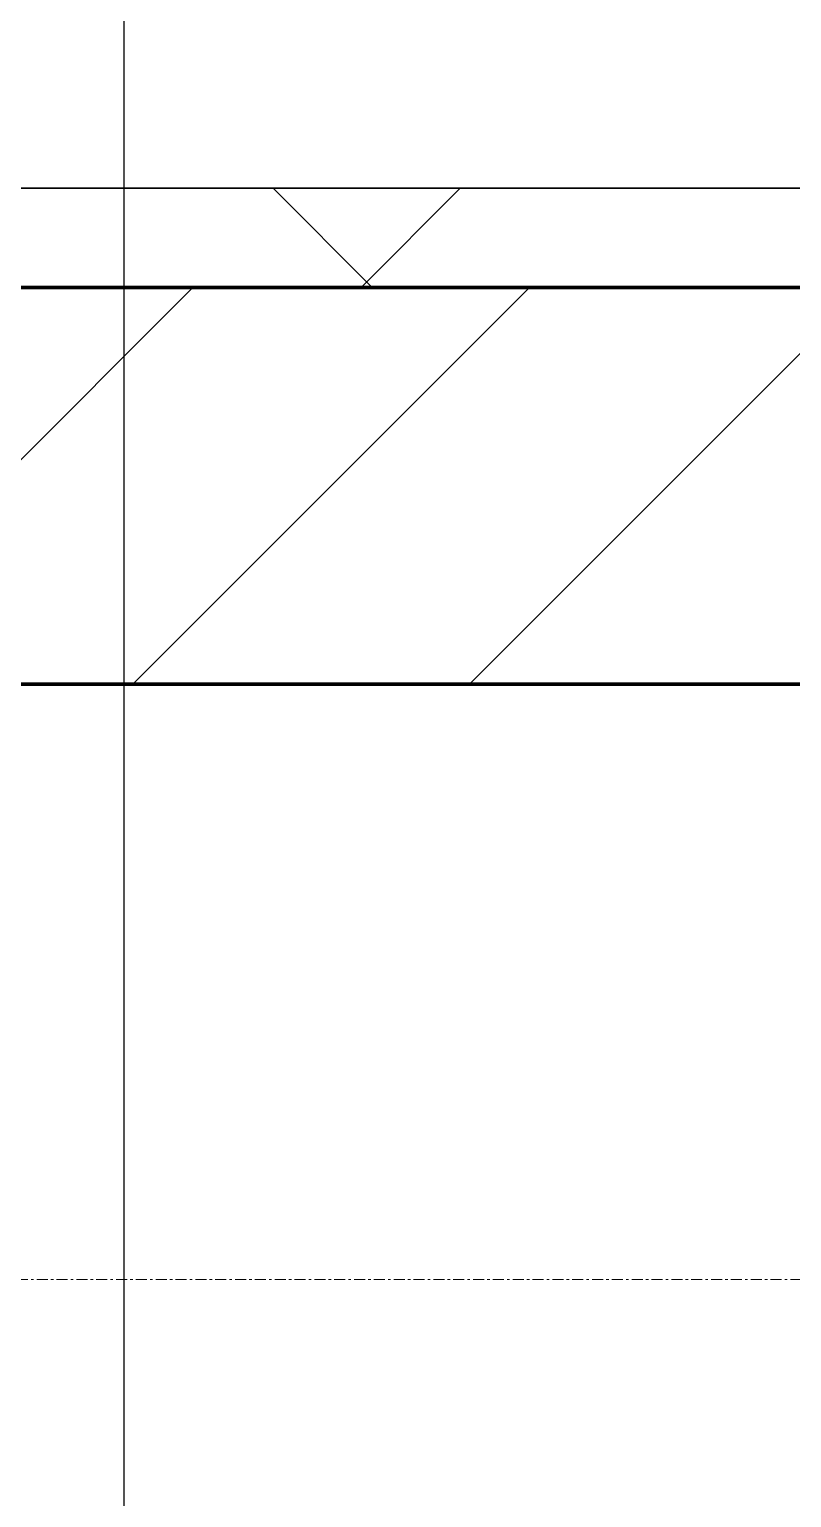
# Model space of a CAD drawing. Header units: millimetres. Extents: x -853432 to -773672, y -18171 to 22484.
# Drawn here: x -806272 to -805887, y -4431 to -3691 of the extents above; entities that cross this region are included whole.
import ezdxf
from ezdxf.xclip import XClip

# ---------------------------------------------------------------- set-up
doc = ezdxf.new("R2010")
doc.units = ezdxf.units.MM
doc.header["$XCLIPFRAME"] = 0
doc.linetypes.add('DPA_Grid _ Level 100', pattern=[10, 5.5, -1.6, 1.3, -1.6])
for name, color, linetype, lineweight in [('A-ANNO-NOTE', 3, 'Continuous', 25), ('A-GLAZ-CURT', 2, 'Continuous', 9), ('A-WALL', 5, 'Continuous', 35), ('A-WALL-FNSH', 2, 'Continuous', 35), ('A-WALL-PATT', 1, 'Continuous', 35), ('S-GRID', 251, 'Continuous', 9)]:
    doc.layers.add(name, color=color, linetype=linetype, lineweight=lineweight)
doc.layers.add('A11_ALU.SOLID SHEET', color=2, linetype='Continuous')

# ---------------------------------------------------------------- blocks, each defined once
blk = doc.blocks.new('*U2464')
at = {"layer": 'S-GRID', "linetype": 'DPA_Grid _ Level 100'}
blk.add_line((57000, -7900), (-16649.52, -7900), dxfattribs=at)
blk = doc.blocks.new('PPLS-PP19_Custom Tile Pattern - Custom Tile Pattern-V134-4251-01 ENLARGED CONCOURSE LEVEL - REFLECTED CEILING PLAN - SHEET 2')
at = {"layer": 'A-GLAZ-CURT'}
for p, q in [((-300, 0), (300, 0)), ((300, 0), (-300, 0)), ((195.99, 0), (213.31, 0)), ((213.31, 0), (195.99, 0)), ((230.06, 0), (265.23, 0)), ((265.73, 0), (300, 0)), ((-300, -50), (300, -50)), ((300, -50), (-300, -50))]:
    blk.add_line(p, q, dxfattribs=at)
for points, knots in [([(300, 0), (286.53, 0), (254.22, 0), (207.11, 0), (177.41, 0), (159.34, 0), (158.33, 0), (158.3, 0)], [-285.253232, -285.253232, -285.253232, -285.253232, -244.693688, -187.987675, -143.776725, -129.632772, -123.352749, -123.352749, -123.352749, -123.352749]), ([(159.07, 0), (159.13, 0), (160.84, 0), (165.21, 0), (174.15, 0), (185.98, 0), (208.82, 0), (219.42, 0), (230.06, 0)], [-115.643202, -115.643202, -115.643202, -115.643202, -114.681583, -87.660824, -65.295536, -41.623857, -24.459831, 0, 0, 0, 0]), ([(247.1, 0), (246.76, 0), (245.04, 0), (238.34, 0), (226.56, 0), (221.1, 0), (200.27, 0), (182.99, 0), (174.27, 0), (169.67, 0), (168.99, 0)], [-9649.085549, -9649.085549, -9649.085549, -9649.085549, -9581.591397, -9406.094246, -9221.510254, -9016.44624, -8717.832359, -8253.978395, -8152.463617, -8069.855175, -8069.855175, -8069.855175, -8069.855175]), ([(215.22, 0), (214.62, 0), (210.55, 0), (203.98, 0), (187.54, 0), (175.3, 0), (169.49, 0)], [-203.825446, -203.825446, -203.825446, -203.825446, -198.527383, -184.406837, -162.427601, -142.916156, -142.916156, -142.916156, -142.916156]), ([(171.51, 0), (176.48, 0), (193.23, 0), (201.73, 0), (208.81, 0), (213.9, 0), (240.33, 0), (258.1, 0), (265.75, 0)], [-7971.819559, -7971.819559, -7971.819559, -7971.819559, -7784.112253, -7606.717214, -7289.299508, -7042.621073, -6582.165592, -6139.08796, -6139.08796, -6139.08796, -6139.08796]), ([(172.07, 0), (177.66, 0), (187.87, 0), (201.08, 0), (207.47, 0), (213.96, 0), (215.11, 0)], [-255.364076, -255.364076, -255.364076, -255.364076, -237.955587, -223.92608, -215.862851, -208.75215, -208.75215, -208.75215, -208.75215]), ([(300, 0), (288.22, 0), (262, 0), (230.43, 0), (219.94, 0), (219.02, 0)], [-12528.858583, -12528.858583, -12528.858583, -12528.858583, -11905.454923, -11162.864862, -10856.732305, -10856.732305, -10856.732305, -10856.732305]), ([(219.9, 0), (220.86, 0), (227.84, 0), (242.06, 0), (246.54, 0), (246.96, 0)], [-10670.940496, -10670.940496, -10670.940496, -10670.940496, -10511.382485, -9925.173265, -9834.877357, -9834.877357, -9834.877357, -9834.877357]), ([(266.56, 0), (267.5, 0), (273.5, 0), (281.71, 0), (291.71, 0), (296.52, 0), (297.86, 0), (298.09, 0)], [-6123.442198, -6123.442198, -6123.442198, -6123.442198, -6068.460911, -5766.029927, -5566.724884, -5280.360606, -5199.253518, -5199.253518, -5199.253518, -5199.253518]), ([(284.76, 0), (284.76, 0), (285.09, 0), (287.47, 0), (293.59, 0), (297.76, 0), (300, 0)], [-4110.630118, -4110.630118, -4110.630118, -4110.630118, -4053.389046, -3959.664717, -3862.421465, -3746.95702, -3746.95702, -3746.95702, -3746.95702]), ([(297.38, 0), (295.84, 0), (291.62, 0), (285.38, 0), (284.87, 0)], [-4803.172655, -4803.172655, -4803.172655, -4803.172655, -4358.271401, -4143.037883, -4143.037883, -4143.037883, -4143.037883])]:
    blk.add_open_spline(points, degree=3, knots=knots, dxfattribs=at)
blk = doc.blocks.new('PPLS-PP19_Custom Tile Pattern - Custom Tile Pattern-V135-4251-01 ENLARGED CONCOURSE LEVEL - REFLECTED CEILING PLAN - SHEET 2')
at = {"layer": 'A-GLAZ-CURT'}
for p, q in [((-300, 0), (300, 0)), ((300, 0), (-300, 0)), ((-293.07, 0), (-275.75, 0)), ((-275.75, 0), (-293.07, 0)), ((-222.32, 0), (-205, 0)), ((-205, 0), (-222.32, 0)), ((-125.17, 0), (-127.13, 0)), ((-300, -50), (300, -50)), ((300, -50), (-300, -50))]:
    blk.add_line(p, q, dxfattribs=at)
at = {"layer": 'A-GLAZ-CURT', "flags": 128}
for points in [[(-300, 0), (-291.56, 0), (-283.3, 0), (-275.2, 0), (-267.26, 0), (-259.45, 0), (-251.77, 0), (-244.2, 0), (-236.74, 0), (-229.36, 0), (-222.06, 0), (-214.83, 0), (-207.71, 0), (-200.76, 0), (-194.02, 0), (-187.54, 0), (-181.38, 0), (-175.58, 0), (-170.25, 0), (-165.64, 0), (-162.01, 0), (-159.53, 0), (-157.46, 0), (-154.52, 0), (-149.42, 0), (-141.84, 0), (-132.81, 0), (-126.08, 0)], [(-196.39, 0), (-202.58, 0), (-209.04, 0), (-215.73, 0), (-222.63, 0), (-229.72, 0), (-236.97, 0), (-244.39, 0), (-251.96, 0), (-259.67, 0), (-267.51, 0), (-275.48, 0), (-283.55, 0), (-291.73, 0), (-300, 0)], [(-128.55, 0), (-134.16, 0), (-140.03, 0), (-145.5, 0), (-150.63, 0), (-155.53, 0), (-160.27, 0), (-164.95, 0), (-169.65, 0), (-174.47, 0), (-179.49, 0), (-184.81, 0), (-190.44, 0), (-196.37, 0)]]:
    blk.add_lwpolyline(points, dxfattribs=at)
at = {"layer": 'A-GLAZ-CURT'}
for points, knots in [([(-300, 0), (-284.65, 0), (-236.57, 0), (-174.61, 0), (-129.95, 0), (-110.8, 0), (-99.5, 0), (-91.46, 0)], [-5323.127839, -5323.127839, -5323.127839, -5323.127839, -4502.809032, -2700.551212, -1002.059161, -460.363443, 0, 0, 0, 0]), ([(-72.93, 0), (-75.51, 0), (-91.45, 0), (-134.08, 0), (-202.69, 0), (-262.56, 0), (-294.48, 0), (-300, 0)], [-19442.345229, -19442.345229, -19442.345229, -19442.345229, -18935.241197, -17136.203329, -15131.813646, -13729.592194, -13439.944408, -13439.944408, -13439.944408, -13439.944408]), ([(-137.88, 0), (-140.56, 0), (-147.66, 0), (-147.69, 0), (-158.72, 0), (-174.02, 0), (-185.59, 0), (-209.77, 0), (-232.01, 0), (-255.22, 0), (-262.59, 0), (-264.9, 0), (-265.4, 0)], [-3187.727384, -3187.727384, -3187.727384, -3187.727384, -2919.378265, -2477.344047, -2237.412286, -2029.680487, -1755.085331, -1400.429864, -858.079193, -543.655514, -208.940337, 0, 0, 0, 0]), ([(-258.6, 0), (-257.91, 0), (-254.26, 0), (-241.25, 0), (-225.99, 0), (-213.1, 0), (-203.89, 0), (-198.61, 0), (-196.39, 0)], [-5722.54675, -5722.54675, -5722.54675, -5722.54675, -5657.471696, -5413.335975, -5017.494783, -4832.723979, -4666.091899, -4541.084195, -4541.084195, -4541.084195, -4541.084195]), ([(-133.82, 0), (-135.51, 0), (-137.8, 0), (-149.31, 0), (-162.01, 0), (-177.91, 0), (-199.46, 0), (-216.65, 0), (-231.26, 0), (-233.46, 0), (-234, 0)], [-2731.647847, -2731.647847, -2731.647847, -2731.647847, -2418.507304, -2308.929706, -2113.765672, -1763.376603, -1422.553702, -978.033455, -846.069444, -682.911962, -682.911962, -682.911962, -682.911962]), ([(-233.49, 0), (-233.44, 0), (-232.38, 0), (-230.74, 0), (-225.3, 0), (-223.63, 0)], [-455.274641, -455.274641, -455.274641, -455.274641, -440.605512, -119.536984, 0, 0, 0, 0]), ([(-223.63, 0), (-219.39, 0), (-210.16, 0), (-201.14, 0), (-197.48, 0)], [-5463.295695, -5463.295695, -5463.295695, -5463.295695, -5161.076232, -4957.434982, -4957.434982, -4957.434982, -4957.434982]), ([(-196.4, 0), (-192.83, 0), (-184.25, 0), (-169.02, 0), (-152.12, 0), (-136.84, 0), (-129.61, 0), (-127.53, 0)], [-4937.25608, -4937.25608, -4937.25608, -4937.25608, -4739.070012, -4465.409639, -4149.119819, -3839.893365, -3647.167523, -3647.167523, -3647.167523, -3647.167523]), ([(-195.9, 0), (-192.68, 0), (-183.52, 0), (-171.77, 0), (-158.7, 0), (-157.22, 0)], [-4531.949775, -4531.949775, -4531.949775, -4531.949775, -4349.945572, -4000.813434, -3840.635403, -3840.635403, -3840.635403, -3840.635403]), ([(-152.35, 0), (-151.03, 0), (-147.71, 0), (-143.57, 0), (-138.62, 0)], [-3494.978217, -3494.978217, -3494.978217, -3494.978217, -3371.022232, -3227.460399, -3227.460399, -3227.460399, -3227.460399]), ([(-127.99, 0), (-130.56, 0), (-137.15, 0), (-147.46, 0), (-150.03, 0), (-150.57, 0)], [-5691.037617, -5691.037617, -5691.037617, -5691.037617, -5508.838257, -5298.784692, -5196.16478, -5196.16478, -5196.16478, -5196.16478]), ([(-150.34, 0), (-150.07, 0), (-147.75, 0), (-142.6, 0), (-127.26, 0), (-107.3, 0), (-90.42, 0), (-75.26, 0), (-68.41, 0), (-65.12, 0), (-63.63, 0)], [-4948.728362, -4948.728362, -4948.728362, -4948.728362, -4883.323924, -4440.880425, -4054.690705, -3793.097032, -3402.597032, -3144.956779, -3050.982048, -2969.237017, -2969.237017, -2969.237017, -2969.237017]), ([(-26.75, 0), (-27.82, 0), (-36.18, 0), (-53.55, 0), (-78.2, 0), (-110.94, 0), (-130.52, 0), (-147.74, 0), (-149.07, 0)], [-8718.362214, -8718.362214, -8718.362214, -8718.362214, -8532.293389, -8073.216054, -7508.296369, -7004.680444, -6449.282163, -6277.220794, -6277.220794, -6277.220794, -6277.220794]), ([(-148.23, 0), (-146.94, 0), (-140.15, 0), (-137.28, 0), (-134.02, 0), (-129.43, 0), (-127.57, 0)], [-6162.058746, -6162.058746, -6162.058746, -6162.058746, -6017.569127, -5560.701257, -5364.112219, -5252.127701, -5252.127701, -5252.127701, -5252.127701]), ([(-86.16, 0), (-91.37, 0), (-104.13, 0), (-122.65, 0), (-139.03, 0), (-146.11, 0), (-146.95, 0)], [-1681.3698, -1681.3698, -1681.3698, -1681.3698, -1374.161226, -945.742622, -741.901385, -489.130243, -489.130243, -489.130243, -489.130243]), ([(-146.69, 0), (-146.59, 0), (-145.49, 0), (-137.33, 0), (-130.9, 0), (-127.78, 0)], [-420.34245, -420.34245, -420.34245, -420.34245, -406.956646, -290.263673, -70.057075, -70.057075, -70.057075, -70.057075]), ([(-127.41, 0), (-131.63, 0), (-133.16, 0), (-134.09, 0), (-134.15, 0)], [-8540.990293, -8540.990293, -8540.990293, -8540.990293, -8266.114998, -8246.473386, -8246.473386, -8246.473386, -8246.473386]), ([(-134.15, 0), (-133.32, 0), (-131.69, 0), (-128.76, 0), (-128.21, 0)], [-7657.439573, -7657.439573, -7657.439573, -7657.439573, -7293.749979, -7215.664213, -7215.664213, -7215.664213, -7215.664213]), ([(-120.13, 0), (-120.14, 0), (-120.24, 0), (-121.3, 0), (-129.25, 0), (-133.82, 0)], [-2933.992132, -2933.992132, -2933.992132, -2933.992132, -2920.575025, -2840.280255, -2731.647847, -2731.647847, -2731.647847, -2731.647847]), ([(-127.52, 0), (-124.91, 0), (-115.58, 0), (-92.04, 0), (-74.02, 0), (-62.74, 0), (-60.36, 0), (-59.97, 0)], [-7184.6768, -7184.6768, -7184.6768, -7184.6768, -6839.55839, -6236.997189, -5713.340575, -5140.470607, -5006.787413, -5006.787413, -5006.787413, -5006.787413]), ([(-113.43, 0), (-113.44, 0), (-113.96, 0), (-119.73, 0), (-125.43, 0), (-127.03, 0), (-127.41, 0)], [-328.499627, -328.499627, -328.499627, -328.499627, -282.672656, -98.539552, -24.539552, 0, 0, 0, 0]), ([(-127.37, 0), (-125.74, 0), (-124.17, 0), (-123.43, 0), (-123.28, 0)], [-3642.19713, -3642.19713, -3642.19713, -3642.19713, -3488.92562, -3439.852845, -3439.852845, -3439.852845, -3439.852845]), ([(-126.5, 0), (-122.44, 0), (-108.71, 0), (-86.68, 0), (-66.96, 0), (-59.69, 0), (-58.45, 0)], [-5231.017328, -5231.017328, -5231.017328, -5231.017328, -4994.692869, -4542.524482, -4008.285538, -3887.505724, -3887.505724, -3887.505724, -3887.505724]), ([(-125.15, 0), (-124.93, 0), (-121.96, 0), (-113.01, 0), (-98.9, 0), (-85.29, 0), (-71.67, 0), (-65.93, 0), (-65.07, 0)], [-3362.7396, -3362.7396, -3362.7396, -3362.7396, -3342.215224, -3074.362186, -2902.289527, -2605.247022, -2322.099534, -2241.8264, -2241.8264, -2241.8264, -2241.8264]), ([(-122.08, 0), (-122.01, 0), (-121.69, 0), (-121.2, 0), (-120.88, 0)], [-3136.336417, -3136.336417, -3136.336417, -3136.336417, -3110.304437, -3035.164275, -3035.164275, -3035.164275, -3035.164275]), ([(-58.72, 0), (-59.58, 0), (-65.71, 0), (-81.23, 0), (-99.51, 0), (-114.02, 0), (-117.28, 0), (-118.78, 0)], [-1113.463882, -1113.463882, -1113.463882, -1113.463882, -1060.00838, -740.068933, -229.489605, -116.330425, 0, 0, 0, 0]), ([(-117.74, 0), (-117.19, 0), (-114.78, 0), (-113.43, 0), (-113.43, 0)], [-821.249067, -821.249067, -821.249067, -821.249067, -394.672656, -330.879064, -330.879064, -330.879064, -330.879064]), ([(-36.62, 0), (-36.62, 0), (-40.35, 0), (-44.32, 0), (-58.97, 0), (-85.2, 0), (-107.61, 0), (-116.56, 0), (-117.56, 0)], [-4069.478503, -4069.478503, -4069.478503, -4069.478503, -3858.647035, -3538.256648, -2842.901703, -2193.204658, -1433.981041, -985.49888, -985.49888, -985.49888, -985.49888]), ([(-115.82, 0), (-114.96, 0), (-110.41, 0), (-96.78, 0), (-71.33, 0), (-42.53, 0), (-12.78, 0), (4.23, 0), (9.64, 0), (10.14, 0), (10.18, 0)], [-5724.064692, -5724.064692, -5724.064692, -5724.064692, -5430.283136, -5103.229623, -4799.173296, -4065.652676, -3589.737505, -3285.047089, -3066.359526, -3044.715262, -3044.715262, -3044.715262, -3044.715262]), ([(-58.5, 0), (-63.06, 0), (-75.86, 0), (-94, 0), (-112.01, 0), (-114.94, 0), (-115.63, 0)], [-1452.936265, -1452.936265, -1452.936265, -1452.936265, -1208.454564, -789.402658, -501.969187, -243.577221, -243.577221, -243.577221, -243.577221]), ([(-91.46, 0), (-90.09, 0), (-84.7, 0), (-77.43, 0), (-72.73, 0), (-72.64, 0), (-72.64, 0)], [-19832.387487, -19832.387487, -19832.387487, -19832.387487, -19753.885894, -19541.04734, -19478.625389, -19471.062469, -19471.062469, -19471.062469, -19471.062469]), ([(-63.96, 0), (-64.13, 0), (-72.5, 0), (-80.63, 0), (-86.16, 0)], [-2171.769325, -2171.769325, -2171.769325, -2171.769325, -2007.031671, -1681.3698, -1681.3698, -1681.3698, -1681.3698]), ([(-59.38, 0), (-62.07, 0), (-71.8, 0), (-77.83, 0), (-82.66, 0), (-83.28, 0), (-83.28, 0)], [-2144.571912, -2144.571912, -2144.571912, -2144.571912, -2006.592567, -1646.621388, -1424.436217, -1393.971743, -1393.971743, -1393.971743, -1393.971743]), ([(-83.28, 0), (-83.28, 0), (-82.91, 0), (-76.14, 0), (-62.97, 0), (-48.14, 0), (-36.49, 0), (-33.57, 0), (-29.94, 0), (-28.57, 0)], [-1393.4169, -1393.4169, -1393.4169, -1393.4169, -1353.722004, -1274.333717, -1073.56893, -651.549973, -296.515819, -83.513472, 0, 0, 0, 0]), ([(-66.39, 0), (-66.39, 0), (-64.39, 0), (-61.5, 0), (-59.27, 0)], [-2493.31794, -2493.31794, -2493.31794, -2493.31794, -2315.303971, -1998.57939, -1998.57939, -1998.57939, -1998.57939]), ([(-58.52, 0), (-62.48, 0), (-65.96, 0), (-66.37, 0), (-66.38, 0)], [-2829.887302, -2829.887302, -2829.887302, -2829.887302, -2542.574734, -2498.224237, -2498.224237, -2498.224237, -2498.224237]), ([(-58.56, 0), (-57.42, 0), (-49.55, 0), (-34.42, 0), (-29.82, 0), (-29.19, 0)], [-1965.072175, -1965.072175, -1965.072175, -1965.072175, -1809.437387, -963.711516, -666.19313, -666.19313, -666.19313, -666.19313]), ([(-36.33, 0), (-36.43, 0), (-37.27, 0), (-45.02, 0), (-46.04, 0), (-53.89, 0), (-58.49, 0)], [-1855.773136, -1855.773136, -1855.773136, -1855.773136, -1810.870157, -1672.078046, -1405.135169, -1118.300472, -1118.300472, -1118.300472, -1118.300472]), ([(31.18, 0), (25.97, 0), (11.99, 0), (-16.92, 0), (-42.17, 0), (-56.38, 0), (-58.46, 0)], [-4496.803627, -4496.803627, -4496.803627, -4496.803627, -4222.080604, -3745.412743, -2981.410125, -2831.320802, -2831.320802, -2831.320802, -2831.320802]), ([(-29.03, 0), (-33.97, 0), (-43.74, 0), (-53.47, 0), (-58.37, 0)], [-2680.714891, -2680.714891, -2680.714891, -2680.714891, -2413.671296, -2161.752162, -2161.752162, -2161.752162, -2161.752162]), ([(9.32, 0), (9.08, 0), (7.65, 0), (2.57, 0), (-12.23, 0), (-25.64, 0), (-40, 0), (-51.76, 0), (-57.92, 0), (-58.02, 0)], [-2922.926651, -2922.926651, -2922.926651, -2922.926651, -2882.788014, -2720.818881, -2518.50168, -2125.455881, -1792.521578, -1466.981642, -1461.463326, -1461.463326, -1461.463326, -1461.463326]), ([(-57.86, 0), (-56.63, 0), (-54.37, 0), (-45.2, 0), (-40.79, 0), (-40.46, 0), (-40.44, 0)], [-2845.518808, -2845.518808, -2845.518808, -2845.518808, -2734.127174, -2474.780881, -2410.990208, -2350.645972, -2350.645972, -2350.645972, -2350.645972]), ([(-57.64, 0), (-55.94, 0), (-53.15, 0), (-48.53, 0), (-30.79, 0), (-18.03, 0), (2.5, 0), (8.65, 0), (9.48, 0)], [-3860.98898, -3860.98898, -3860.98898, -3860.98898, -3689.699207, -3546.54457, -3315.260113, -2864.387349, -2439.246196, -2366.412601, -2366.412601, -2366.412601, -2366.412601]), ([(-57.51, 0), (-57.39, 0), (-56.45, 0), (-54.23, 0), (-46.33, 0), (-42.62, 0), (-41.76, 0)], [-4712.270506, -4712.270506, -4712.270506, -4712.270506, -4680.891996, -4469.85053, -4321.566175, -4270.495146, -4270.495146, -4270.495146, -4270.495146]), ([(-51.83, 0), (-51.83, 0), (-51.78, 0), (-47.4, 0), (-46.01, 0), (-40.22, 0), (-36.78, 0)], [-632.814994, -632.814994, -632.814994, -632.814994, -627.965721, -508.377888, -260.442412, 0, 0, 0, 0]), ([(76.63, 0), (74.8, 0), (67.65, 0), (53.52, 0), (37, 0), (24.07, 0), (12.82, 0), (-2.9, 0), (-20.62, 0), (-32.81, 0), (-44.85, 0), (-51.43, 0), (-51.79, 0)], [-3095.572228, -3095.572228, -3095.572228, -3095.572228, -2950.589685, -2634.532728, -2313.748533, -2106.613311, -1925.670641, -1617.263037, -1290.787923, -1039.307308, -819.71621, -644.910881, -644.910881, -644.910881, -644.910881]), ([(-41.76, 0), (-39.9, 0), (-37.72, 0), (-36.92, 0), (-36.77, 0)], [-4270.495146, -4270.495146, -4270.495146, -4270.495146, -4161.040818, -4106.245333, -4106.245333, -4106.245333, -4106.245333]), ([(-36.78, 0), (-32.43, 0), (-19.22, 0), (8.83, 0), (43.36, 0), (68.5, 0), (77.95, 0), (79.34, 0)], [-6191.144455, -6191.144455, -6191.144455, -6191.144455, -5862.463379, -5340.621928, -4573.028122, -4094.177415, -3998.447461, -3998.447461, -3998.447461, -3998.447461]), ([(-36.29, 0), (-36.29, 0), (-34.66, 0), (-28.88, 0), (-26.95, 0), (-26.54, 0)], [-9150.272121, -9150.272121, -9150.272121, -9150.272121, -9057.163041, -8919.836787, -8834.607043, -8834.607043, -8834.607043, -8834.607043]), ([(30.82, 0), (29.27, 0), (20.14, 0), (3.54, 0), (-16.58, 0), (-34.76, 0), (-36.04, 0)], [-10462.034656, -10462.034656, -10462.034656, -10462.034656, -10363.088938, -9884.23066, -9424.652049, -9182.880979, -9182.880979, -9182.880979, -9182.880979]), ([(-33.34, 0), (-33.34, 0), (-32.93, 0), (-31.16, 0), (-30.52, 0)], [-2415.024266, -2415.024266, -2415.024266, -2415.024266, -2357.633367, -2323.618664, -2323.618664, -2323.618664, -2323.618664]), ([(9.89, 0), (6.93, 0), (-2.75, 0), (-17.84, 0), (-30.57, 0), (-31.82, 0), (-32, 0)], [-3485.427997, -3485.427997, -3485.427997, -3485.427997, -3333.063701, -2994.501669, -2698.150104, -2614.070998, -2614.070998, -2614.070998, -2614.070998]), ([(-30.76, 0), (-30.73, 0), (-29.99, 0), (-23.47, 0), (-15.75, 0), (-15.19, 0)], [-54176.191683, -54176.191683, -54176.191683, -54176.191683, -54157.274271, -53749.15266, -53717.791567, -53717.791567, -53717.791567, -53717.791567]), ([(-30.52, 0), (-27.11, 0), (-17.83, 0), (5.99, 0), (22.06, 0), (37.44, 0), (45.92, 0), (57.76, 0), (64.47, 0), (72.74, 0), (75.22, 0), (76.03, 0), (76.21, 0)], [-2323.618664, -2323.618664, -2323.618664, -2323.618664, -2142.497158, -1716.209403, -1206.526904, -1089.329421, -901.315459, -753.071572, -495.328968, -421.953223, -334.951786, -290.452333, -290.452333, -290.452333, -290.452333]), ([(-13, 0), (-14.35, 0), (-17.68, 0), (-25.97, 0), (-29.52, 0), (-30.21, 0)], [-55207.591944, -55207.591944, -55207.591944, -55207.591944, -54789.006179, -54461.685999, -54290.791712, -54290.791712, -54290.791712, -54290.791712]), ([(8.33, 0), (8.19, 0), (7.18, 0), (0.32, 0), (-13.89, 0), (-24.92, 0), (-29.03, 0)], [-3574.286521, -3574.286521, -3574.286521, -3574.286521, -3526.962355, -3285.499107, -2903.012179, -2680.714891, -2680.714891, -2680.714891, -2680.714891]), ([(-28.98, 0), (-28.66, 0), (-27.39, 0), (-24.45, 0), (-22.56, 0)], [-166.548282, -166.548282, -166.548282, -166.548282, -102.06493, 0, 0, 0, 0]), ([(-28.57, 0), (-26.93, 0), (-20.29, 0), (-11.45, 0), (0.65, 0), (7.8, 0), (10.05, 0)], [-5361.429781, -5361.429781, -5361.429781, -5361.429781, -5261.36855, -5050.479954, -4785.90057, -4666.429624, -4666.429624, -4666.429624, -4666.429624]), ([(-22.56, 0), (-20.27, 0), (-17.03, 0), (-11.36, 0), (-7.66, 0), (-6.6, 0), (-6.44, 0)], [-56468.192263, -56468.192263, -56468.192263, -56468.192263, -56344.022017, -56303.229861, -56166.290093, -56124.392176, -56124.392176, -56124.392176, -56124.392176]), ([(-15.19, 0), (-13.07, 0), (7.48, 0), (42.82, 0), (88.72, 0), (120.63, 0), (138.28, 0), (138.53, 0)], [-461.142613, -461.142613, -461.142613, -461.142613, -429.606584, -390.253598, -346.313304, -291.370682, -290.5735, -290.5735, -290.5735, -290.5735]), ([(-6.54, 0), (-6.73, 0), (-7.2, 0), (-7.6, 0), (-7.79, 0)], [-56009.792147, -56009.792147, -56009.792147, -56009.792147, -55949.290093, -55895.192118, -55895.192118, -55895.192118, -55895.192118])]:
    blk.add_open_spline(points, degree=3, knots=knots, dxfattribs=at)
for points in [[(-127.41, 0), (-126.57, 0), (-125.81, 0), (-125.15, 0)], [(-118.78, 0), (-121.79, 0), (-124.21, 0), (-127.4, 0)], [(-63.63, 0), (-61.64, 0), (-59.71, 0), (-58.35, 0)], [(-39.84, 0), (-39.08, 0), (-38.11, 0), (-37.36, 0)]]:
    blk.add_open_spline(points, degree=3, dxfattribs=at)
blk = doc.blocks.new('*U634')
at = {"layer": 'A-GLAZ-CURT'}
for name, p in [('PPLS-PP19_Custom Tile Pattern - Custom Tile Pattern-V134-4251-01 ENLARGED CONCOURSE LEVEL - REFLECTED CEILING PLAN - SHEET 2', (29402.37, -7350)), ('PPLS-PP19_Custom Tile Pattern - Custom Tile Pattern-V135-4251-01 ENLARGED CONCOURSE LEVEL - REFLECTED CEILING PLAN - SHEET 2', (30002.37, -7350))]:
    blk.add_blockref(name, p, dxfattribs=at)
blk = doc.blocks.new('*U1213')
blk.add_lwpolyline([(22690, -750), (19166.45, -750), (19116.45, -700), (18966.44, -550), (-101025.39, -550), (-101025.39, -6704.96), (-96300, -6704.96), (-96300, -7350), (-94497.63, -7350), (17250, -7350), (17250, -6849.96), (18300, -6849.96), (22690, -6849.96)], close=True)

msp = doc.modelspace()

# ---------------------------------------------------------------- block references
at = {"layer": 'A11_ALU.SOLID SHEET'}
ref = msp.add_blockref('*U1213', (-744682.37, 3579.02), dxfattribs=at)
XClip(ref).set_block_clipping_path([(-104690.1238047112, -9620.0029952966), (-34092.6543255156, 14392.9971737705)])

# ---------------------------------------------------------------- next in the draw order: hatches: boundary and pattern name
at = {"layer": 'A-WALL-PATT', "lineweight": 9}
h = msp.add_hatch(dxfattribs=at)
h.set_pattern_fill('FP_4', color=256, style=0, pattern_type=2)
h.set_pattern_definition([(45, (0, 0), (-212.13203, 212.13203), []), (135, (0, 0), (-212.13203, -212.13203), [])])
h.paths.add_polyline_path([(-779464.45, -3820.98), (-778775.03, -3820.98), (-778775.03, -3770.98), (-827933.88, -3770.98), (-828045.79, -3820.98), (-779602.34, -3820.98)])
h.paths.add_polyline_path([(-828965.42, -3820.98), (-828156.1, -3820.98), (-828044.19, -3770.98), (-841032.37, -3770.98), (-841032.37, -3820.98), (-829103.3, -3820.98)])
h = msp.add_hatch(dxfattribs=at)
h.set_pattern_fill('FP_2', color=256, style=0, pattern_type=2)
h.set_pattern_definition([(45, (0, 0), (-84.852814, 84.852814), [])])
h.paths.add_polyline_path([(-779326.57, -4020.98), (-778775.03, -4020.98), (-778775.03, -3820.98), (-828045.79, -3820.98), (-828336.65, -3950.93), (-828355, -3909.85), (-828156.1, -3820.98), (-841232.37, -3820.98), (-841232.37, -4020.98), (-779878.11, -4020.98)])
h.paths.add_polyline_path([(-828280, -3860.98), (-828285, -3859.64), (-828288.66, -3855.98), (-828289.66, -3848.39), (-828287.07, -3844.76), (-828282.59, -3841.32), (-828280, -3840.98), (-828272.93, -3843.91), (-828270.34, -3848.39), (-828270.34, -3851.81), (-828272.93, -3858.05), (-828279.18, -3860.64)])

# ---------------------------------------------------------------- next in the draw order: linework, layer by layer
at = {"layer": 'A-ANNO-NOTE'}
msp.add_line((-806223.99, -1915.5), (-806223.99, -10818.33), dxfattribs=at)
at = {"layer": 'A-WALL', "color": 7, "lineweight": 70}
for p, q in [((-806780, -3820.98), (-805580, -3820.98)), ((-805580, -3820.98), (-806780, -3820.98)), ((-805580, -4020.98), (-806780, -4020.98))]:
    msp.add_line(p, q, dxfattribs=at)
at = {"layer": 'A-WALL-FNSH', "color": 250}
msp.add_line((-806780, -3770.98), (-805580, -3770.98), dxfattribs=at)

# ---------------------------------------------------------------- next in the draw order: block references
for name in ['*U2464', '*U634']:
    msp.add_blockref(name, (-835882.37, 3579.02))

doc.saveas('drawing.dxf')
